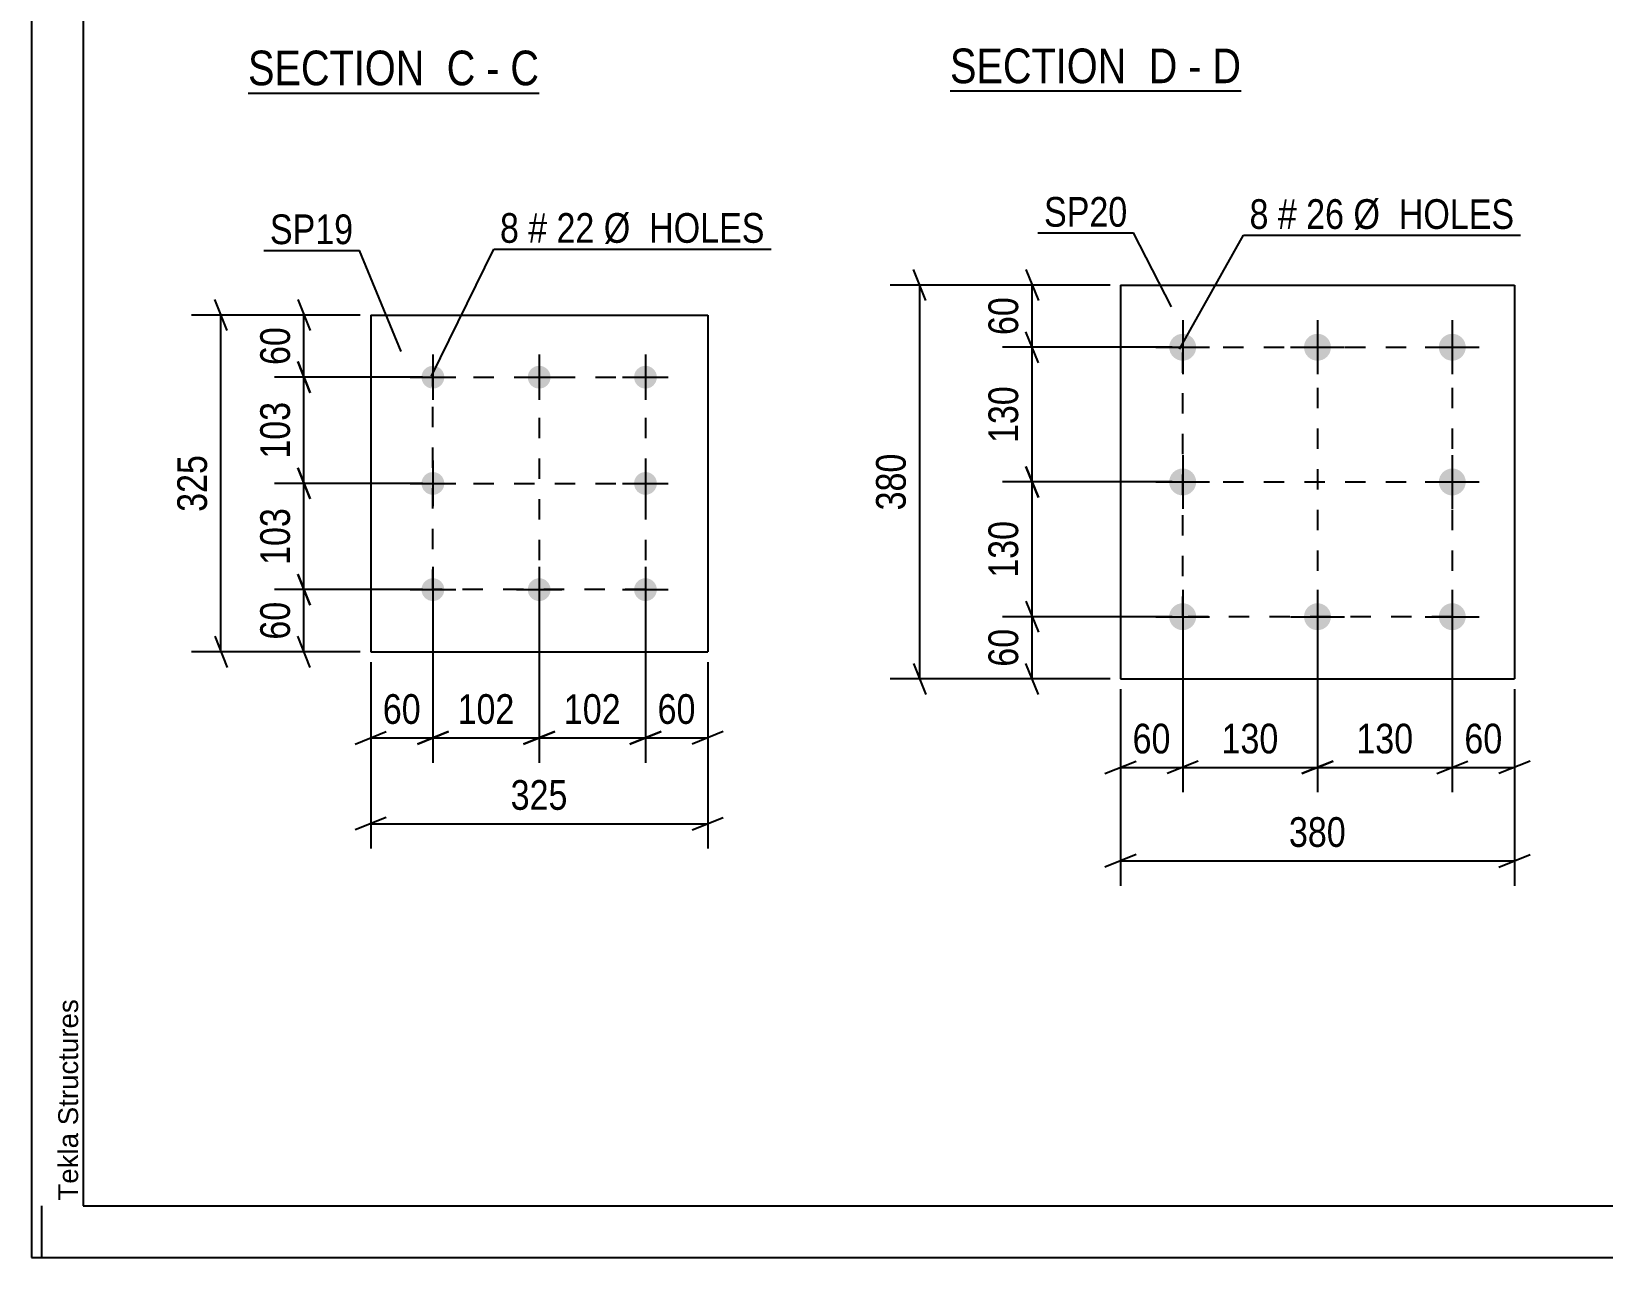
# Model space of a CAD drawing. Header units: millimetres. Extents: x 0 to 841, y 0 to 594.
# Drawn here: x 0 to 151.5, y 0 to 118.3 of the extents above; entities that cross this region are included whole.
import ezdxf

# ---------------------------------------------------------------- set-up
doc = ezdxf.new("R2010")
doc.units = ezdxf.units.MM
doc.linetypes.add('DXK_LINE_DOT2', pattern=[3.9198, 1.9599, -1.9599])
doc.styles.add('Arial', font='ARIAL.TTF', dxfattribs={"height": 0.2})
doc.styles.add('Arial Narrow', font='ARIALN.TTF', dxfattribs={"height": 0.2})

# ---------------------------------------------------------------- blocks, each defined once
blk = doc.blocks.new('Unknown-317306913-1117')
at = {"color": 5, "linetype": 'Continuous'}
for p, q in [((0, 594), (0, 0)), ((5, 589), (5, 5)), ((1, 0), (1, 5)), ((5, 5), (836, 5)), ((0, 0), (841, 0))]:
    blk.add_line(p, q, dxfattribs=at)
at = {"color": 174, "linetype": 'Continuous', "style": 'Arial'}
blk.add_text('Tekla Structures', height=1.9102, rotation=90, dxfattribs=at).set_placement((4.5, 5.5))
blk = doc.blocks.new('Unknown-317306913-46 - 4474')
at = {"color": 6, "linetype": 'Continuous'}
blk.add_line((20.89, 112.37), (48.96, 112.37), dxfattribs=at)
at = {"color": 0, "linetype": 'Continuous'}
for points in [[(39, 113.12), (39, 116.62), (20.89, 116.62), (20.89, 113.12)], [(42.82, 113.12), (42.82, 116.62), (40.05, 116.62), (40.05, 113.12)], [(45.14, 113.12), (45.14, 116.62), (43.87, 116.62), (43.87, 113.12)], [(48.96, 113.12), (48.96, 116.62), (46.19, 116.62), (46.19, 113.12)]]:
    blk.add_wipeout(points, dxfattribs=at)
at = {"color": 7, "linetype": 'Continuous', "style": 'Arial Narrow'}
for s, p in [('SECTION ', (20.89, 113.12)), ('C', (40.05, 113.12)), ('C', (46.19, 113.12)), ('-', (43.87, 113.12))]:
    blk.add_text(s, height=3.34, dxfattribs=at).set_placement(p)
blk = doc.blocks.new('Unknown-317306913-47 - 4773')
at = {"color": 6, "linetype": 'Continuous'}
blk.add_line((88.59, 112.57), (116.66, 112.57), dxfattribs=at)
at = {"color": 0, "linetype": 'Continuous'}
for points in [[(106.7, 113.32), (106.7, 116.82), (88.59, 116.82), (88.59, 113.32)], [(110.52, 113.32), (110.52, 116.82), (107.75, 116.82), (107.75, 113.32)], [(112.84, 113.32), (112.84, 116.82), (111.57, 116.82), (111.57, 113.32)], [(116.66, 113.32), (116.66, 116.82), (113.89, 116.82), (113.89, 113.32)]]:
    blk.add_wipeout(points, dxfattribs=at)
at = {"color": 7, "linetype": 'Continuous', "style": 'Arial Narrow'}
for s, p in [('SECTION ', (88.59, 113.32)), ('D', (107.75, 113.32)), ('D', (113.89, 113.32)), ('-', (111.57, 113.32))]:
    blk.add_text(s, height=3.34, dxfattribs=at).set_placement(p)
blk = doc.blocks.new('Part-317306913-22402 - 22401')
at = {"color": 2, "linetype": 'Continuous'}
for p, q in [((32.72, 90.95), (32.72, 58.45)), ((32.72, 90.95), (65.22, 90.95)), ((65.22, 90.95), (65.22, 58.45)), ((32.72, 58.45), (65.22, 58.45))]:
    blk.add_line(p, q, dxfattribs=at)
blk = doc.blocks.new('Bolt-317306913-22403 - 22401')
at = {"linetype": 'Continuous'}
for points in [[(38.72, 86.05, -1), (38.72, 83.85, -1)], [(48.97, 86.05, -1), (48.97, 83.85, -1)], [(59.22, 86.05, -1), (59.22, 83.85, -1)], [(38.72, 75.8, -1), (38.72, 73.6, -1)], [(59.22, 75.8, -1), (59.22, 73.6, -1)], [(38.72, 65.55, -1), (38.72, 63.35, -1)], [(48.97, 65.55, -1), (48.97, 63.35, -1)], [(59.22, 65.55, -1), (59.22, 63.35, -1)]]:
    blk.add_hatch(color=1, dxfattribs=at).paths.add_polyline_path(points)
at = {"color": 1, "linetype": 'Continuous'}
for p, q in [((38.72, 87.15), (38.72, 82.75)), ((48.97, 87.15), (48.97, 82.75)), ((59.22, 87.15), (59.22, 82.75)), ((36.52, 84.95), (40.92, 84.95)), ((46.77, 84.95), (51.17, 84.95)), ((57.02, 84.95), (61.42, 84.95)), ((38.72, 76.9), (38.72, 72.5)), ((59.22, 76.9), (59.22, 72.5)), ((36.52, 74.7), (40.92, 74.7)), ((57.02, 74.7), (61.42, 74.7)), ((38.72, 66.65), (38.72, 62.25)), ((48.97, 66.65), (48.97, 62.25)), ((59.22, 66.65), (59.22, 62.25)), ((36.52, 64.45), (40.92, 64.45)), ((46.77, 64.45), (51.17, 64.45)), ((57.02, 64.45), (61.42, 64.45))]:
    blk.add_line(p, q, dxfattribs=at)
blk = doc.blocks.new('Bolt-317306913-22476 - 22474')
at = {"linetype": 'Continuous'}
for points in [[(111.03, 89.14, -1), (111.03, 86.54, -1)], [(124.03, 89.14, -1), (124.03, 86.54, -1)], [(137.03, 89.14, -1), (137.03, 86.54, -1)], [(111.03, 76.14, -1), (111.03, 73.54, -1)], [(137.03, 76.14, -1), (137.03, 73.54, -1)], [(111.03, 63.14, -1), (111.03, 60.54, -1)], [(124.03, 63.14, -1), (124.03, 60.54, -1)], [(137.03, 63.14, -1), (137.03, 60.54, -1)]]:
    blk.add_hatch(color=1, dxfattribs=at).paths.add_polyline_path(points)
at = {"color": 1, "linetype": 'Continuous'}
for p, q in [((111.03, 90.44), (111.03, 85.24)), ((124.03, 90.44), (124.03, 85.24)), ((137.03, 90.44), (137.03, 85.24)), ((108.43, 87.84), (113.63, 87.84)), ((121.43, 87.84), (126.63, 87.84)), ((134.43, 87.84), (139.63, 87.84)), ((111.03, 77.44), (111.03, 72.24)), ((137.03, 77.44), (137.03, 72.24)), ((108.43, 74.84), (113.63, 74.84)), ((134.43, 74.84), (139.63, 74.84)), ((111.03, 64.44), (111.03, 59.24)), ((124.03, 64.44), (124.03, 59.24)), ((137.03, 64.44), (137.03, 59.24)), ((108.43, 61.84), (113.63, 61.84)), ((121.43, 61.84), (126.63, 61.84)), ((134.43, 61.84), (139.63, 61.84))]:
    blk.add_line(p, q, dxfattribs=at)
blk = doc.blocks.new('Part-317306913-22475 - 22474')
at = {"color": 2, "linetype": 'Continuous'}
for p, q in [((105.03, 93.84), (105.03, 55.84)), ((105.03, 93.84), (143.03, 93.84)), ((143.03, 93.84), (143.03, 55.84)), ((105.03, 55.84), (143.03, 55.84))]:
    blk.add_line(p, q, dxfattribs=at)
blk = doc.blocks.new('Rectangle-317306913-24089 - 22401')
at = {"color": 1, "linetype": 'DXK_LINE_DOT2'}
blk.add_lwpolyline([(38.72, 84.95), (59.22, 84.95), (59.22, 64.45), (38.72, 64.45), (38.72, 84.95)], close=True, dxfattribs=at)
blk = doc.blocks.new('Rectangle-317306913-24099 - 22474')
at = {"color": 1, "linetype": 'DXK_LINE_DOT2'}
blk.add_lwpolyline([(111.03, 87.84), (137.03, 87.84), (137.03, 61.84), (111.03, 61.84), (111.03, 87.84)], close=True, dxfattribs=at)
blk = doc.blocks.new('Line-317306913-24128 - 22401')
at = {"color": 1, "linetype": 'DXK_LINE_DOT2'}
blk.add_line((38.72, 74.7), (59.22, 74.7), dxfattribs=at)
blk = doc.blocks.new('Line-317306913-24142 - 22474')
at = {"color": 1, "linetype": 'DXK_LINE_DOT2'}
blk.add_line((111.03, 74.84), (137.03, 74.84), dxfattribs=at)
blk = doc.blocks.new('Line-317306913-24135 - 22401')
at = {"color": 1, "linetype": 'DXK_LINE_DOT2'}
blk.add_line((48.97, 84.95), (48.97, 64.45), dxfattribs=at)
blk = doc.blocks.new('Line-317306913-24149 - 22474')
at = {"color": 1, "linetype": 'DXK_LINE_DOT2'}
blk.add_line((124.03, 87.84), (124.03, 61.84), dxfattribs=at)
blk = doc.blocks.new('StraightDimension-317306913-22662 - 22401')
at = {"color": 7, "linetype": 'Continuous'}
for p, q in [((25.68, 92.45), (26.88, 89.45)), ((31.72, 90.95), (23.43, 90.95)), ((26.28, 84.95), (26.28, 90.95)), ((26.88, 83.45), (25.68, 86.45)), ((37.72, 84.95), (23.43, 84.95))]:
    blk.add_line(p, q, dxfattribs=at)
at = {"color": 0}
blk.add_wipeout([(25.53, 90.38), (21.33, 90.38), (21.33, 85.53), (25.53, 85.53)], dxfattribs=at)
at = {"color": 3, "style": 'Arial Narrow'}
blk.add_text('60', height=2.863, rotation=90.0002, dxfattribs=at).set_placement((24.93, 86.13))
blk = doc.blocks.new('StraightDimension-317306913-22663 - 22401')
at = {"color": 7, "linetype": 'Continuous'}
for p, q in [((25.68, 86.45), (26.88, 83.45)), ((37.72, 84.95), (23.43, 84.95)), ((26.28, 74.7), (26.28, 84.95)), ((26.88, 73.2), (25.68, 76.2)), ((37.72, 74.7), (23.43, 74.7))]:
    blk.add_line(p, q, dxfattribs=at)
at = {"color": 0}
blk.add_wipeout([(25.53, 83.17), (21.33, 83.17), (21.33, 76.49), (25.53, 76.49)], dxfattribs=at)
at = {"color": 3, "style": 'Arial Narrow'}
blk.add_text('103', height=2.863, rotation=90.0002, dxfattribs=at).set_placement((24.93, 77.09))
blk = doc.blocks.new('StraightDimension-317306913-22664 - 22401')
at = {"color": 7, "linetype": 'Continuous'}
for p, q in [((25.68, 76.2), (26.88, 73.2)), ((37.72, 74.7), (23.43, 74.7)), ((26.28, 64.45), (26.28, 74.7)), ((26.88, 62.95), (25.68, 65.95)), ((37.72, 64.45), (23.43, 64.45))]:
    blk.add_line(p, q, dxfattribs=at)
at = {"color": 0}
blk.add_wipeout([(25.53, 72.92), (21.33, 72.92), (21.33, 66.24), (25.53, 66.24)], dxfattribs=at)
at = {"color": 3, "style": 'Arial Narrow'}
blk.add_text('103', height=2.863, rotation=90.0002, dxfattribs=at).set_placement((24.93, 66.84))
blk = doc.blocks.new('StraightDimension-317306913-22665 - 22401')
at = {"color": 7, "linetype": 'Continuous'}
for p, q in [((25.68, 65.95), (26.88, 62.95)), ((37.72, 64.45), (23.43, 64.45)), ((26.28, 58.45), (26.28, 64.45)), ((26.88, 56.95), (25.68, 59.95)), ((31.72, 58.45), (23.43, 58.45))]:
    blk.add_line(p, q, dxfattribs=at)
at = {"color": 0}
blk.add_wipeout([(25.53, 63.88), (21.33, 63.88), (21.33, 59.03), (25.53, 59.03)], dxfattribs=at)
at = {"color": 3, "style": 'Arial Narrow'}
blk.add_text('60', height=2.863, rotation=90.0002, dxfattribs=at).set_placement((24.93, 59.63))
blk = doc.blocks.new('StraightDimension-317306913-22678 - 22401')
at = {"color": 7, "linetype": 'Continuous'}
for p, q in [((18.88, 89.45), (17.68, 92.45)), ((31.72, 90.95), (15.43, 90.95)), ((18.28, 58.45), (18.28, 90.95)), ((17.68, 59.95), (18.88, 56.95)), ((31.72, 58.45), (15.43, 58.45))]:
    blk.add_line(p, q, dxfattribs=at)
at = {"color": 0}
blk.add_wipeout([(17.53, 78.05), (13.33, 78.05), (13.33, 71.36), (17.53, 71.36)], dxfattribs=at)
at = {"color": 3, "style": 'Arial Narrow'}
blk.add_text('325', height=2.863, rotation=90.0002, dxfattribs=at).set_placement((16.93, 71.96))
blk = doc.blocks.new('StraightDimension-317306913-22682 - 22401')
at = {"color": 7, "linetype": 'Continuous'}
for p, q in [((59.22, 63.45), (59.22, 47.75)), ((65.22, 57.45), (65.22, 47.75)), ((57.72, 49.55), (60.72, 50.75)), ((59.22, 50.15), (65.22, 50.15)), ((66.72, 50.75), (63.72, 49.55))]:
    blk.add_line(p, q, dxfattribs=at)
at = {"color": 0}
blk.add_wipeout([(64.64, 50.9), (64.64, 55.1), (59.79, 55.1), (59.79, 50.9)], dxfattribs=at)
at = {"color": 3, "style": 'Arial Narrow'}
blk.add_text('60', height=2.863, dxfattribs=at).set_placement((60.39, 51.5))
blk = doc.blocks.new('StraightDimension-317306913-22683 - 22401')
at = {"color": 7, "linetype": 'Continuous'}
for p, q in [((48.97, 63.45), (48.97, 47.75)), ((59.22, 63.45), (59.22, 47.75)), ((47.47, 49.55), (50.47, 50.75)), ((48.97, 50.15), (59.22, 50.15)), ((60.72, 50.75), (57.72, 49.55))]:
    blk.add_line(p, q, dxfattribs=at)
at = {"color": 0}
blk.add_wipeout([(57.43, 50.9), (57.43, 55.1), (50.75, 55.1), (50.75, 50.9)], dxfattribs=at)
at = {"color": 3, "style": 'Arial Narrow'}
blk.add_text('102', height=2.863, dxfattribs=at).set_placement((51.35, 51.5))
blk = doc.blocks.new('StraightDimension-317306913-22684 - 22401')
at = {"color": 7, "linetype": 'Continuous'}
for p, q in [((38.72, 63.45), (38.72, 47.75)), ((48.97, 63.45), (48.97, 47.75)), ((37.22, 49.55), (40.22, 50.75)), ((38.72, 50.15), (48.97, 50.15)), ((50.47, 50.75), (47.47, 49.55))]:
    blk.add_line(p, q, dxfattribs=at)
at = {"color": 0}
blk.add_wipeout([(47.18, 50.9), (47.18, 55.1), (40.5, 55.1), (40.5, 50.9)], dxfattribs=at)
at = {"color": 3, "style": 'Arial Narrow'}
blk.add_text('102', height=2.863, dxfattribs=at).set_placement((41.1, 51.5))
blk = doc.blocks.new('StraightDimension-317306913-22685 - 22401')
at = {"color": 7, "linetype": 'Continuous'}
for p, q in [((38.72, 63.45), (38.72, 47.75)), ((32.72, 57.45), (32.72, 47.75)), ((31.22, 49.55), (34.22, 50.75)), ((32.72, 50.15), (38.72, 50.15)), ((40.22, 50.75), (37.22, 49.55))]:
    blk.add_line(p, q, dxfattribs=at)
at = {"color": 0}
blk.add_wipeout([(38.14, 50.9), (38.14, 55.1), (33.29, 55.1), (33.29, 50.9)], dxfattribs=at)
at = {"color": 3, "style": 'Arial Narrow'}
blk.add_text('60', height=2.863, dxfattribs=at).set_placement((33.89, 51.5))
blk = doc.blocks.new('StraightDimension-317306913-22698 - 22401')
at = {"color": 7, "linetype": 'Continuous'}
for p, q in [((32.72, 57.45), (32.72, 39.46)), ((65.22, 57.45), (65.22, 39.46)), ((34.22, 42.46), (31.22, 41.26)), ((63.72, 41.26), (66.72, 42.46)), ((32.72, 41.86), (65.22, 41.86))]:
    blk.add_line(p, q, dxfattribs=at)
at = {"color": 0}
blk.add_wipeout([(52.31, 42.61), (52.31, 46.81), (45.62, 46.81), (45.62, 42.61)], dxfattribs=at)
at = {"color": 3, "style": 'Arial Narrow'}
blk.add_text('325', height=2.863, dxfattribs=at).set_placement((46.22, 43.21))
blk = doc.blocks.new('StraightDimension-317306913-22761 - 22474')
at = {"color": 7, "linetype": 'Continuous'}
for p, q in [((95.91, 63.34), (97.11, 60.34)), ((110.03, 61.84), (93.66, 61.84)), ((96.51, 55.84), (96.51, 61.84)), ((97.11, 54.34), (95.91, 57.34)), ((104.03, 55.84), (93.66, 55.84))]:
    blk.add_line(p, q, dxfattribs=at)
at = {"color": 0}
blk.add_wipeout([(95.76, 61.27), (91.56, 61.27), (91.56, 56.42), (95.76, 56.42)], dxfattribs=at)
at = {"color": 3, "style": 'Arial Narrow'}
blk.add_text('60', height=2.863, rotation=90.0002, dxfattribs=at).set_placement((95.16, 57.02))
blk = doc.blocks.new('StraightDimension-317306913-22794 - 22474')
at = {"color": 7, "linetype": 'Continuous'}
for p, q in [((105.03, 54.84), (105.03, 35.88)), ((143.03, 54.84), (143.03, 35.88)), ((106.53, 38.88), (103.53, 37.68)), ((105.03, 38.28), (143.03, 38.28)), ((141.53, 37.68), (144.53, 38.88))]:
    blk.add_line(p, q, dxfattribs=at)
at = {"color": 0}
blk.add_wipeout([(127.37, 39.03), (127.37, 43.23), (120.68, 43.23), (120.68, 39.03)], dxfattribs=at)
at = {"color": 3, "style": 'Arial Narrow'}
blk.add_text('380', height=2.863, dxfattribs=at).set_placement((121.28, 39.63))
blk = doc.blocks.new('StraightDimension-317306913-22760 - 22474')
at = {"color": 7, "linetype": 'Continuous'}
for p, q in [((97.11, 73.34), (95.91, 76.34)), ((110.03, 74.84), (93.66, 74.84)), ((96.51, 61.84), (96.51, 74.84)), ((95.91, 63.34), (97.11, 60.34)), ((110.03, 61.84), (93.66, 61.84))]:
    blk.add_line(p, q, dxfattribs=at)
at = {"color": 0}
blk.add_wipeout([(95.76, 71.69), (91.56, 71.69), (91.56, 65), (95.76, 65)], dxfattribs=at)
at = {"color": 3, "style": 'Arial Narrow'}
blk.add_text('130', height=2.863, rotation=90.0002, dxfattribs=at).set_placement((95.16, 65.6))
blk = doc.blocks.new('StraightDimension-317306913-22758 - 22474')
at = {"color": 7, "linetype": 'Continuous'}
for p, q in [((95.91, 95.34), (97.11, 92.34)), ((104.03, 93.84), (93.66, 93.84)), ((96.51, 87.84), (96.51, 93.84)), ((97.11, 86.34), (95.91, 89.34)), ((110.03, 87.84), (93.66, 87.84))]:
    blk.add_line(p, q, dxfattribs=at)
at = {"color": 0}
blk.add_wipeout([(95.76, 93.27), (91.56, 93.27), (91.56, 88.42), (95.76, 88.42)], dxfattribs=at)
at = {"color": 3, "style": 'Arial Narrow'}
blk.add_text('60', height=2.863, rotation=90.0002, dxfattribs=at).set_placement((95.16, 89.02))
blk = doc.blocks.new('StraightDimension-317306913-22759 - 22474')
at = {"color": 7, "linetype": 'Continuous'}
for p, q in [((97.11, 86.34), (95.91, 89.34)), ((110.03, 87.84), (93.66, 87.84)), ((96.51, 74.84), (96.51, 87.84)), ((95.91, 76.34), (97.11, 73.34)), ((110.03, 74.84), (93.66, 74.84))]:
    blk.add_line(p, q, dxfattribs=at)
at = {"color": 0}
blk.add_wipeout([(95.76, 84.69), (91.56, 84.69), (91.56, 78), (95.76, 78)], dxfattribs=at)
at = {"color": 3, "style": 'Arial Narrow'}
blk.add_text('130', height=2.863, rotation=90.0002, dxfattribs=at).set_placement((95.16, 78.6))
blk = doc.blocks.new('StraightDimension-317306913-22774 - 22474')
at = {"color": 7, "linetype": 'Continuous'}
for p, q in [((86.27, 92.34), (85.07, 95.34)), ((104.03, 93.84), (82.82, 93.84)), ((85.67, 55.84), (85.67, 93.84)), ((85.07, 57.34), (86.27, 54.34)), ((104.03, 55.84), (82.82, 55.84))]:
    blk.add_line(p, q, dxfattribs=at)
at = {"color": 0}
blk.add_wipeout([(84.92, 78.19), (80.72, 78.19), (80.72, 71.5), (84.92, 71.5)], dxfattribs=at)
at = {"color": 3, "style": 'Arial Narrow'}
blk.add_text('380', height=2.863, rotation=90.0002, dxfattribs=at).set_placement((84.32, 72.1))
blk = doc.blocks.new('StraightDimension-317306913-22778 - 22474')
at = {"color": 7, "linetype": 'Continuous'}
for p, q in [((137.03, 60.84), (137.03, 44.9)), ((143.03, 54.84), (143.03, 44.9)), ((135.53, 46.7), (138.53, 47.9)), ((137.03, 47.3), (143.03, 47.3)), ((144.53, 47.9), (141.53, 46.7))]:
    blk.add_line(p, q, dxfattribs=at)
at = {"color": 0}
blk.add_wipeout([(142.45, 48.05), (142.45, 52.25), (137.6, 52.25), (137.6, 48.05)], dxfattribs=at)
at = {"color": 3, "style": 'Arial Narrow'}
blk.add_text('60', height=2.863, dxfattribs=at).set_placement((138.2, 48.65))
blk = doc.blocks.new('StraightDimension-317306913-22779 - 22474')
at = {"color": 7, "linetype": 'Continuous'}
for p, q in [((124.03, 60.84), (124.03, 44.9)), ((137.03, 60.84), (137.03, 44.9)), ((125.53, 47.9), (122.53, 46.7)), ((124.03, 47.3), (137.03, 47.3)), ((135.53, 46.7), (138.53, 47.9))]:
    blk.add_line(p, q, dxfattribs=at)
at = {"color": 0}
blk.add_wipeout([(133.87, 48.05), (133.87, 52.25), (127.18, 52.25), (127.18, 48.05)], dxfattribs=at)
at = {"color": 3, "style": 'Arial Narrow'}
blk.add_text('130', height=2.863, dxfattribs=at).set_placement((127.78, 48.65))
blk = doc.blocks.new('StraightDimension-317306913-22780 - 22474')
at = {"color": 7, "linetype": 'Continuous'}
for p, q in [((111.03, 60.84), (111.03, 44.9)), ((124.03, 60.84), (124.03, 44.9)), ((112.53, 47.9), (109.53, 46.7)), ((111.03, 47.3), (124.03, 47.3)), ((122.53, 46.7), (125.53, 47.9))]:
    blk.add_line(p, q, dxfattribs=at)
at = {"color": 0}
blk.add_wipeout([(120.87, 48.05), (120.87, 52.25), (114.18, 52.25), (114.18, 48.05)], dxfattribs=at)
at = {"color": 3, "style": 'Arial Narrow'}
blk.add_text('130', height=2.863, dxfattribs=at).set_placement((114.78, 48.65))
blk = doc.blocks.new('StraightDimension-317306913-22781 - 22474')
at = {"color": 7, "linetype": 'Continuous'}
for p, q in [((111.03, 60.84), (111.03, 44.9)), ((105.03, 54.84), (105.03, 44.9)), ((103.53, 46.7), (106.53, 47.9)), ((105.03, 47.3), (111.03, 47.3)), ((112.53, 47.9), (109.53, 46.7))]:
    blk.add_line(p, q, dxfattribs=at)
at = {"color": 0}
blk.add_wipeout([(110.45, 48.05), (110.45, 52.25), (105.6, 52.25), (105.6, 48.05)], dxfattribs=at)
at = {"color": 3, "style": 'Arial Narrow'}
blk.add_text('60', height=2.863, dxfattribs=at).set_placement((106.2, 48.65))
blk = doc.blocks.new('Mark-317306913-22864 - 22401')
at = {"color": 0}
blk.add_wipeout([(31.04, 97.79), (31.04, 100.79), (23, 100.79), (23, 97.79)], dxfattribs=at)
blk.add_wipeout([(31.04, 97.79), (31.04, 100.79), (23, 100.79), (23, 97.79)], dxfattribs=at)
at = {"color": 30, "linetype": 'Continuous'}
for p in [(22.4, 97.19), (35.65, 87.44)]:
    blk.add_line(p, (31.64, 97.19), dxfattribs=at)
at = {"color": 3, "style": 'Arial Narrow'}
blk.add_text('SP19', height=2.863, dxfattribs=at).set_placement((23, 97.79))
blk = doc.blocks.new('Mark-317306913-22867 - 22401')
at = {"color": 0}
for points in [[(47.01, 97.92), (47.01, 100.92), (45.19, 100.92), (45.19, 97.92)], [(49.74, 97.92), (49.74, 100.92), (47.91, 100.92), (47.91, 97.92)], [(54.3, 97.92), (54.3, 100.92), (50.64, 100.92), (50.64, 97.92)], [(70.73, 97.92), (70.73, 100.92), (55.2, 100.92), (55.2, 97.92)]]:
    blk.add_wipeout(points, dxfattribs=at)
for points in [[(47.01, 97.92), (47.01, 100.92), (45.19, 100.92), (45.19, 97.92)], [(49.74, 97.92), (49.74, 100.92), (47.91, 100.92), (47.91, 97.92)], [(54.3, 97.92), (54.3, 100.92), (50.64, 100.92), (50.64, 97.92)], [(70.73, 97.92), (70.73, 100.92), (55.2, 100.92), (55.2, 97.92)]]:
    blk.add_wipeout(points, dxfattribs=at)
at = {"color": 7, "linetype": 'Continuous'}
for p, q in [((38.57, 85.04), (44.59, 97.32)), ((44.59, 97.32), (71.33, 97.32))]:
    blk.add_line(p, q, dxfattribs=at)
at = {"color": 3, "style": 'Arial Narrow'}
for s, height, p in [('8', 2.86, (45.19, 97.92)), ('#', 2.86, (47.91, 97.92)), ('22', 2.863, (50.64, 97.92)), ('Ø  HOLES', 2.863, (55.2, 97.92))]:
    blk.add_text(s, height=height, dxfattribs=at).set_placement(p)
blk = doc.blocks.new('Mark-317306913-22883 - 22474')
at = {"color": 0}
blk.add_wipeout([(105.7, 99.47), (105.7, 102.47), (97.66, 102.47), (97.66, 99.47)], dxfattribs=at)
blk.add_wipeout([(105.7, 99.47), (105.7, 102.47), (97.66, 102.47), (97.66, 99.47)], dxfattribs=at)
at = {"color": 30, "linetype": 'Continuous'}
for p in [(97.06, 98.87), (109.96, 91.73)]:
    blk.add_line(p, (106.3, 98.87), dxfattribs=at)
at = {"color": 3, "style": 'Arial Narrow'}
blk.add_text('SP20', height=2.863, dxfattribs=at).set_placement((97.66, 99.47))
blk = doc.blocks.new('Mark-317306913-22886 - 22474')
at = {"color": 0}
for points in [[(119.31, 99.26), (119.31, 102.26), (117.48, 102.26), (117.48, 99.26)], [(122.04, 99.26), (122.04, 102.26), (120.21, 102.26), (120.21, 99.26)], [(126.6, 99.26), (126.6, 102.26), (122.94, 102.26), (122.94, 99.26)], [(143.02, 99.26), (143.02, 102.26), (127.5, 102.26), (127.5, 99.26)]]:
    blk.add_wipeout(points, dxfattribs=at)
for points in [[(119.31, 99.26), (119.31, 102.26), (117.48, 102.26), (117.48, 99.26)], [(122.04, 99.26), (122.04, 102.26), (120.21, 102.26), (120.21, 99.26)], [(126.6, 99.26), (126.6, 102.26), (122.94, 102.26), (122.94, 99.26)], [(143.02, 99.26), (143.02, 102.26), (127.5, 102.26), (127.5, 99.26)]]:
    blk.add_wipeout(points, dxfattribs=at)
at = {"color": 7, "linetype": 'Continuous'}
for p, q in [((110.72, 87.64), (116.88, 98.66)), ((116.88, 98.66), (143.62, 98.66))]:
    blk.add_line(p, q, dxfattribs=at)
at = {"color": 3, "style": 'Arial Narrow'}
for s, height, p in [('8', 2.86, (117.48, 99.26)), ('#', 2.86, (120.21, 99.26)), ('26', 2.863, (122.94, 99.26)), ('Ø  HOLES', 2.863, (127.5, 99.26))]:
    blk.add_text(s, height=height, dxfattribs=at).set_placement(p)

msp = doc.modelspace()

# ---------------------------------------------------------------- block references
for name in ['Unknown-317306913-1117', 'Part-317306913-22475 - 22474', 'Part-317306913-22402 - 22401', 'Bolt-317306913-22476 - 22474', 'Bolt-317306913-22403 - 22401', 'Rectangle-317306913-24099 - 22474', 'Line-317306913-24149 - 22474', 'Rectangle-317306913-24089 - 22401', 'Line-317306913-24135 - 22401', 'Line-317306913-24128 - 22401', 'Line-317306913-24142 - 22474']:
    msp.add_blockref(name, (0, 0))

# ---------------------------------------------------------------- next in the draw order: block references
for name in ['Unknown-317306913-47 - 4773', 'Unknown-317306913-46 - 4474', 'Mark-317306913-22867 - 22401', 'StraightDimension-317306913-22758 - 22474', 'StraightDimension-317306913-22662 - 22401', 'StraightDimension-317306913-22682 - 22401', 'StraightDimension-317306913-22761 - 22474']:
    msp.add_blockref(name, (0, 0))

# ---------------------------------------------------------------- next in the draw order: block references
for name in ['StraightDimension-317306913-22663 - 22401', 'StraightDimension-317306913-22760 - 22474', 'StraightDimension-317306913-22683 - 22401', 'StraightDimension-317306913-22794 - 22474']:
    msp.add_blockref(name, (0, 0))

# ---------------------------------------------------------------- next in the draw order: block references
for name in ['StraightDimension-317306913-22759 - 22474', 'StraightDimension-317306913-22664 - 22401', 'StraightDimension-317306913-22778 - 22474']:
    msp.add_blockref(name, (0, 0))

# ---------------------------------------------------------------- next in the draw order: block references
for name in ['Mark-317306913-22886 - 22474', 'StraightDimension-317306913-22774 - 22474', 'StraightDimension-317306913-22665 - 22401', 'StraightDimension-317306913-22779 - 22474']:
    msp.add_blockref(name, (0, 0))

# ---------------------------------------------------------------- next in the draw order: block references
for name in ['Mark-317306913-22883 - 22474', 'StraightDimension-317306913-22678 - 22401', 'StraightDimension-317306913-22684 - 22401', 'StraightDimension-317306913-22780 - 22474']:
    msp.add_blockref(name, (0, 0))

# ---------------------------------------------------------------- next in the draw order: block references
for name in ['Mark-317306913-22864 - 22401', 'StraightDimension-317306913-22685 - 22401', 'StraightDimension-317306913-22781 - 22474']:
    msp.add_blockref(name, (0, 0))

# ---------------------------------------------------------------- next in the draw order: block references
msp.add_blockref('StraightDimension-317306913-22698 - 22401', (0, 0))

doc.saveas('drawing.dxf')
